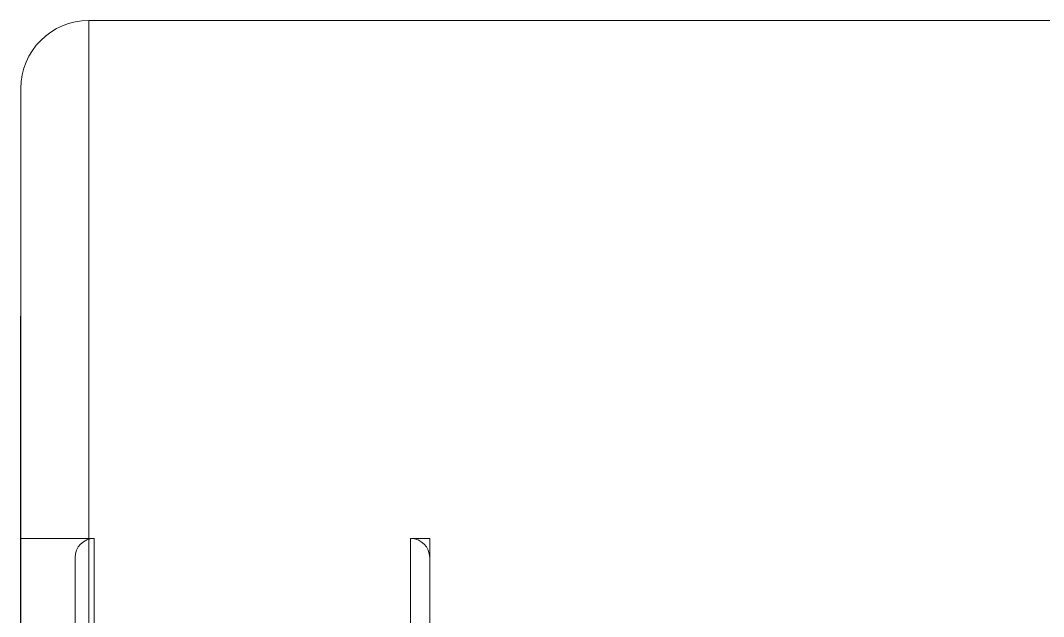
# Model space of a CAD drawing. Header units: millimetres. Extents: x -50460 to 50460, y -35640 to 35640.
# Drawn here: x -35180.24 to -35142.74, y 25712.58 to 25734.44 of the extents above; entities that cross this region are included whole.
import ezdxf

# ---------------------------------------------------------------- set-up
doc = ezdxf.new("R2010")
doc.units = ezdxf.units.MM
for name, color, linetype, lineweight in [('尺寸线层', 4, 'Continuous', 18), ('粗实线层', 7, 'Continuous', 15), ('粗实线层_1', 7, 'Continuous', 15), ('细实线层', 3, 'Continuous', 18)]:
    doc.layers.add(name, color=color, linetype=linetype, lineweight=lineweight)

# ---------------------------------------------------------------- blocks, each defined once
blk = doc.blocks.new('*X984')
at = {"layer": '粗实线层'}
for p, q in [((3.51, -42.5), (3.51, 0)), ((3.51, 0), (3.51, -42.5)), ((3.51, 0), (73.49, 0)), ((1.01, -42.5), (1.01, -2.5)), ((1, -42.5), (1, -10.85)), ((1, -10.85), (1.01, -10.85)), ((1, -19), (3.7, -19)), ((3.7, -42.5), (3.7, -19)), ((15.3, -19), (15.3, -42.5)), ((15.3, -19), (16, -19)), ((16, -42.5), (16, -19)), ((3, -42.5), (3, -19.7))]:
    blk.add_line(p, q, dxfattribs=at)
for centre, radius, start, end in [((3.51, -2.5), 2.5, 90, 180), ((3.7, -19.7), 0.7, 90, 180), ((15.3, -19.7), 0.7, 0.0001, 90)]:
    blk.add_arc(centre, radius, start, end, dxfattribs=at)
blk = doc.blocks.new('*X947')
at = {"layer": '粗实线层_1'}
blk.add_blockref('*X984', (-961.5, 102.5), dxfattribs=at)
blk = doc.blocks.new('*X805')
at = {"layer": '细实线层'}
blk.add_blockref('*X947', (-1515, 4855), dxfattribs=at)

msp = doc.modelspace()

# ---------------------------------------------------------------- block references
at = {"layer": '尺寸线层'}
msp.add_blockref('*X805', (-32704.742, 20776.945), dxfattribs=at)

doc.saveas('drawing.dxf')
